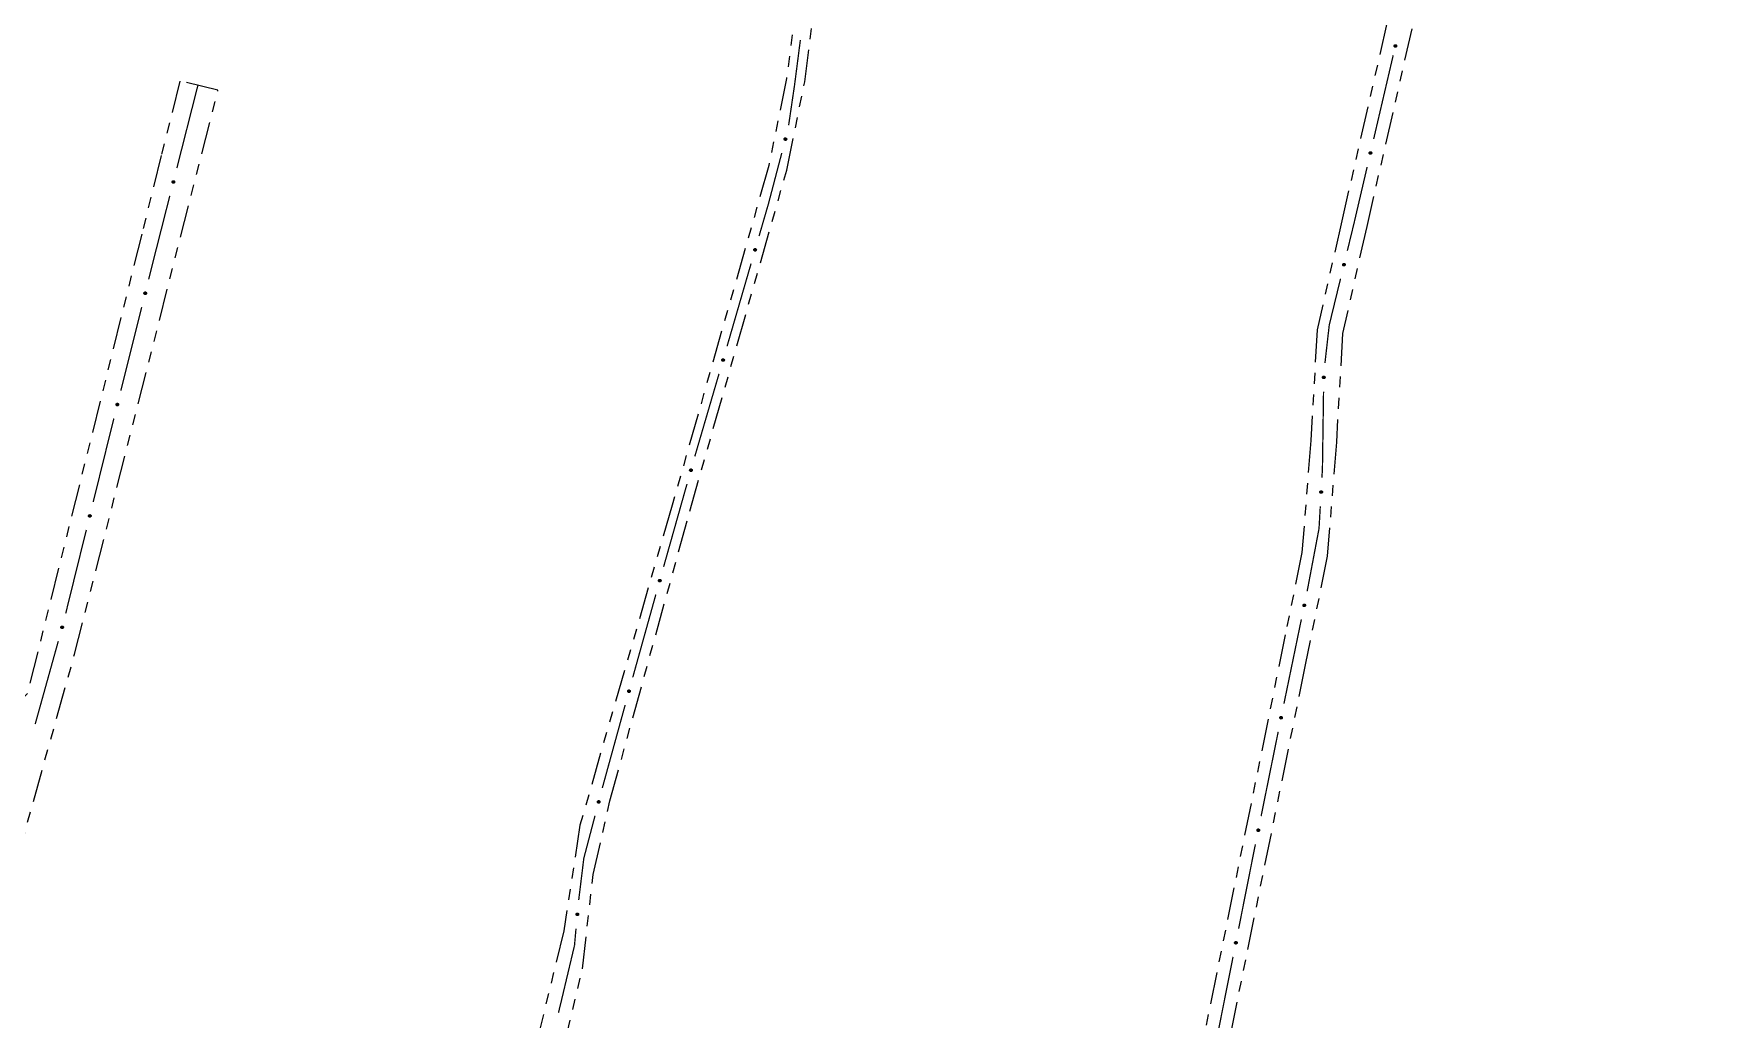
# Model space of a CAD drawing. Extents: x 209193 to 212081, y 4877574 to 4880493.
# Drawn here: x 211262 to 211496.2, y 4878637.2 to 4878774.7 of the extents above; entities that cross this region are included whole.
import ezdxf

# ---------------------------------------------------------------- set-up
doc = ezdxf.new("R2010")
doc.units = 0
doc.header["$LTSCALE"] = 1.5
doc.header["$MEASUREMENT"] = 0
doc.linetypes.add('TRACO_25', pattern=[8, 3, -1, 1, -1, 1, -1])
doc.layers.add('SV-EIXO-RUA-N-PAV', color=6, linetype='CONTINUOUS')
doc.layers.add('SV-RUA-NAO-PAV', color=7, linetype='CONTINUOUS')

msp = doc.modelspace()

# ---------------------------------------------------------------- linework, layer by layer
at = {"layer": 'SV-EIXO-RUA-N-PAV', "const_width": 0.18}
for points in [[(211368.892367, 4878773.807687), (211368.126408, 4878767.856779)], [(211451.540344, 4878771.679548), (211448.814295, 4878759.993288)], [(211284.925551, 4878767.57654), (211281.969789, 4878755.946257)], [(211368.090036, 4878767.574196), (211367.256812, 4878761.920176)], [(211368.126408, 4878767.856779), (211368.090036, 4878767.574196)], [(211366.298293, 4878758.039593), (211364.521006, 4878751.268976)], [(211447.905612, 4878756.097868), (211446.088246, 4878748.307029)], [(211280.984535, 4878752.069497), (211278.767713, 4878743.346785)], [(211364.449257, 4878750.995649), (211363.133994, 4878746.4653)], [(211364.521006, 4878751.268976), (211364.449257, 4878750.995649)], [(211446.044944, 4878748.1214), (211445.144589, 4878744.419942)], [(211446.088246, 4878748.307029), (211446.044944, 4878748.1214)], [(211278.709067, 4878743.116025), (211278.039207, 4878740.436584)], [(211278.767713, 4878743.346785), (211278.709067, 4878743.116025)], [(211362.018754, 4878742.623915), (211358.673031, 4878731.09976)], [(211444.199183, 4878740.533271), (211442.781073, 4878734.703266)], [(211277.069064, 4878736.556014), (211274.158637, 4878724.914304)], [(211442.624358, 4878734.058992), (211442.02261, 4878728.756084)], [(211442.781073, 4878734.703266), (211442.624358, 4878734.058992)], [(211357.549325, 4878727.260844), (211354.176375, 4878715.744629)], [(211441.827156, 4878724.765306), (211441.684314, 4878714.766327)], [(211272.703423, 4878719.093449), (211272.627724, 4878718.790652)], [(211273.188494, 4878721.033734), (211272.703423, 4878719.093449)], [(211272.627724, 4878718.790652), (211270.306524, 4878709.384956)], [(211441.684314, 4878714.766327), (211441.674196, 4878714.058068)], [(211441.674196, 4878714.058068), (211441.600924, 4878712.768479)], [(211353.085456, 4878711.896286), (211349.825722, 4878700.347514)], [(211441.374017, 4878708.77492), (211441.203837, 4878705.779751)], [(211269.348131, 4878705.501467), (211266.472951, 4878693.851002)], [(211441.199114, 4878705.696637), (211439.541564, 4878696.935301)], [(211441.203837, 4878705.779751), (211441.199114, 4878705.696637)], [(211348.747629, 4878696.495543), (211345.793039, 4878685.899771)], [(211438.733011, 4878693.017878), (211436.305968, 4878681.265879)], [(211265.439593, 4878689.987197), (211262.22032, 4878678.427081)], [(211345.725251, 4878685.65667), (211345.52681, 4878684.935862)], [(211345.793039, 4878685.899771), (211345.725251, 4878685.65667)], [(211344.465096, 4878681.07934), (211341.545381, 4878670.473904)], [(211435.504908, 4878677.34692), (211433.122891, 4878665.585713)], [(211341.545381, 4878670.473904), (211341.304305, 4878669.598234)], [(211341.304305, 4878669.598234), (211341.280955, 4878669.509504)], [(211340.262982, 4878665.641205), (211338.736022, 4878659.838758)], [(211432.125061, 4878660.658927), (211429.988845, 4878649.895686)], [(211432.130384, 4878660.685209), (211432.125061, 4878660.658927)], [(211432.328885, 4878661.66531), (211432.130384, 4878660.685209)], [(211338.703749, 4878659.71612), (211337.989915, 4878653.886475)], [(211338.736022, 4878659.838758), (211338.703749, 4878659.71612)], [(211337.614336, 4878649.904392), (211337.435282, 4878647.912423)], [(211337.403471, 4878647.558519), (211335.63849, 4878640.120387)], [(211337.435282, 4878647.912423), (211337.403471, 4878647.558519)], [(211429.210141, 4878645.972216), (211428.431437, 4878642.048746)], [(211428.419427, 4878641.988231), (211426.869866, 4878634.202632)], [(211428.431437, 4878642.048746), (211428.419427, 4878641.988231)], [(211335.583081, 4878639.886878), (211335.168424, 4878638.176415)], [(211335.63849, 4878640.120387), (211335.583081, 4878639.886878)]]:
    msp.add_lwpolyline(points, dxfattribs=at)
at = {"layer": 'SV-EIXO-RUA-N-PAV'}
for points in [[(211451.980779, 4878773.08307), (211452.007187, 4878773.041905), (211452.021467, 4878773.001125), (211452.023587, 4878772.963684), (211452.016833, 4878772.93011), (211452.006056, 4878772.896541), (211451.987722, 4878772.865094), (211451.959643, 4878772.834698), (211451.918534, 4878772.807916), (211451.875798, 4878772.796034), (211451.839203, 4878772.791992), (211451.803789, 4878772.797018), (211451.771353, 4878772.808035), (211451.739317, 4878772.828158), (211451.708792, 4878772.856915), (211451.682862, 4878772.898903), (211451.669137, 4878772.938979), (211451.668038, 4878772.975247), (211451.673316, 4878773.010818), (211451.68473, 4878773.044957), (211451.702904, 4878773.075723), (211451.731913, 4878773.106405), (211451.773694, 4878773.131448), (211451.813509, 4878773.145594), (211451.849752, 4878773.147202), (211451.884655, 4878773.141217), (211451.918456, 4878773.130816), (211451.950835, 4878773.113703), (211451.980779, 4878773.08307)], [(211366.949042, 4878760.085078), (211366.974308, 4878760.043201), (211366.987459, 4878760.002043), (211366.988547, 4878759.964559), (211366.980872, 4878759.931184), (211366.969174, 4878759.897924), (211366.949982, 4878759.866993), (211366.921076, 4878759.837382), (211366.879246, 4878759.811742), (211366.836198, 4878759.801041), (211366.799506, 4878759.798008), (211366.764243, 4878759.804008), (211366.732124, 4878759.815913), (211366.700654, 4878759.836911), (211366.670932, 4878759.866497), (211366.646168, 4878759.909183), (211366.633552, 4878759.949622), (211366.633451, 4878759.985906), (211366.639707, 4878760.021318), (211366.652057, 4878760.055131), (211366.671071, 4878760.085384), (211366.700914, 4878760.115256), (211366.743369, 4878760.13914), (211366.783557, 4878760.152183), (211366.819831, 4878760.152793), (211366.854556, 4878760.145849), (211366.888058, 4878760.134522), (211366.919953, 4878760.116524), (211366.949042, 4878760.085078)], [(211448.499796, 4878758.160495), (211448.526204, 4878758.11933), (211448.540484, 4878758.07855), (211448.542604, 4878758.041109), (211448.53585, 4878758.007536), (211448.525072, 4878757.973966), (211448.506739, 4878757.942519), (211448.47866, 4878757.912123), (211448.437551, 4878757.885341), (211448.394815, 4878757.873459), (211448.35822, 4878757.869417), (211448.322806, 4878757.874443), (211448.29037, 4878757.88546), (211448.258334, 4878757.905584), (211448.227809, 4878757.93434), (211448.201879, 4878757.976328), (211448.188154, 4878758.016404), (211448.187055, 4878758.052672), (211448.192333, 4878758.088243), (211448.203747, 4878758.122382), (211448.221921, 4878758.153148), (211448.25093, 4878758.18383), (211448.292711, 4878758.208874), (211448.332526, 4878758.223019), (211448.368769, 4878758.224627), (211448.403672, 4878758.218642), (211448.437473, 4878758.208242), (211448.469852, 4878758.191129), (211448.499796, 4878758.160495)], [(211281.619241, 4878754.120016), (211281.644834, 4878754.078339), (211281.658307, 4878754.037285), (211281.659689, 4878753.99981), (211281.652275, 4878753.966376), (211281.640838, 4878753.933026), (211281.621889, 4878753.901946), (211281.593217, 4878753.872109), (211281.551588, 4878753.846142), (211281.508626, 4878753.835104), (211281.471958, 4878753.831784), (211281.43665, 4878753.837507), (211281.404438, 4878753.84916), (211281.372805, 4878753.869911), (211281.342852, 4878753.899264), (211281.317754, 4878753.941755), (211281.304822, 4878753.982093), (211281.304437, 4878754.018376), (211281.310415, 4878754.053835), (211281.3225, 4878754.087744), (211281.341276, 4878754.118145), (211281.370884, 4878754.14825), (211281.413151, 4878754.172465), (211281.453236, 4878754.185823), (211281.489504, 4878754.186718), (211281.524282, 4878754.180046), (211281.557871, 4878754.168981), (211281.589907, 4878754.151234), (211281.619241, 4878754.120016)], [(211362.722149, 4878744.651899), (211362.746324, 4878744.609383), (211362.758407, 4878744.567899), (211362.758526, 4878744.530398), (211362.749991, 4878744.497233), (211362.737437, 4878744.464287), (211362.717452, 4878744.433862), (211362.687791, 4878744.405008), (211362.645312, 4878744.380458), (211362.602002, 4878744.370873), (211362.565243, 4878744.368789), (211362.530148, 4878744.375698), (211362.498347, 4878744.38843), (211362.46743, 4878744.410234), (211362.438482, 4878744.440578), (211362.41483, 4878744.48389), (211362.403263, 4878744.524641), (211362.4041, 4878744.560916), (211362.41127, 4878744.596155), (211362.424489, 4878744.629637), (211362.444279, 4878744.659389), (211362.474883, 4878744.688479), (211362.517941, 4878744.711258), (211362.558454, 4878744.723258), (211362.594731, 4878744.722931), (211362.629265, 4878744.715092), (211362.662463, 4878744.702902), (211362.693882, 4878744.684086), (211362.722149, 4878744.651899)], [(211444.812807, 4878742.590198), (211444.838826, 4878742.548785), (211444.85272, 4878742.507872), (211444.854486, 4878742.470414), (211444.847416, 4878742.436905), (211444.836322, 4878742.403439), (211444.817693, 4878742.372166), (211444.789328, 4878742.342037), (211444.747969, 4878742.315644), (211444.705122, 4878742.304166), (211444.66849, 4878742.300469), (211444.633125, 4878742.30583), (211444.600795, 4878742.317152), (211444.56895, 4878742.337577), (211444.538698, 4878742.36662), (211444.513166, 4878742.408851), (211444.49982, 4878742.449054), (211444.499062, 4878742.485331), (211444.504676, 4878742.520851), (211444.516412, 4878742.554881), (211444.534876, 4878742.585474), (211444.564173, 4878742.615881), (211444.606189, 4878742.640529), (211444.646135, 4878742.654298), (211444.682391, 4878742.655564), (211444.717236, 4878742.64925), (211444.750937, 4878742.638531), (211444.783153, 4878742.621113), (211444.812807, 4878742.590198)], [(211277.695777, 4878738.608991), (211277.721532, 4878738.567413), (211277.735165, 4878738.526413), (211277.736693, 4878738.488943), (211277.729409, 4878738.455481), (211277.718102, 4878738.422086), (211277.699274, 4878738.390932), (211277.670718, 4878738.360984), (211277.629191, 4878738.334856), (211277.586272, 4878738.32365), (211277.549618, 4878738.320187), (211277.514288, 4878738.325773), (211277.48203, 4878738.3373), (211277.450316, 4878738.357928), (211277.420249, 4878738.387163), (211277.394987, 4878738.429556), (211277.381897, 4878738.469844), (211277.381371, 4878738.506125), (211277.387211, 4878738.541607), (211277.399163, 4878738.575562), (211277.417821, 4878738.606037), (211277.447311, 4878738.636257), (211277.489483, 4878738.660637), (211277.529516, 4878738.674151), (211277.56578, 4878738.675186), (211277.600584, 4878738.66865), (211277.634217, 4878738.657717), (211277.666321, 4878738.640094), (211277.695777, 4878738.608991)], [(211358.257512, 4878729.287159), (211358.281586, 4878729.244586), (211358.293571, 4878729.203074), (211358.293602, 4878729.165574), (211358.284988, 4878729.132428), (211358.272356, 4878729.099512), (211358.252299, 4878729.069135), (211358.22257, 4878729.040351), (211358.180033, 4878729.015901), (211358.136701, 4878729.006419), (211358.099937, 4878729.004422), (211358.064858, 4878729.011413), (211358.033087, 4878729.02422), (211358.002222, 4878729.046098), (211357.973346, 4878729.07651), (211357.949797, 4878729.119878), (211357.938326, 4878729.160656), (211357.939249, 4878729.196929), (211357.946501, 4878729.23215), (211357.9598, 4878729.265601), (211357.97966, 4878729.295306), (211358.010333, 4878729.324325), (211358.053445, 4878729.347001), (211358.093986, 4878729.358906), (211358.130262, 4878729.358493), (211358.164777, 4878729.350572), (211358.197946, 4878729.338304), (211358.229321, 4878729.319414), (211358.257512, 4878729.287159)], [(211441.967846, 4878726.907196), (211442.002426, 4878726.872608), (211442.025073, 4878726.835811), (211442.035127, 4878726.799684), (211442.035688, 4878726.765442), (211442.032317, 4878726.730347), (211442.021111, 4878726.695713), (211442.000159, 4878726.660029), (211441.965707, 4878726.625098), (211441.926487, 4878726.604376), (211441.891595, 4878726.592623), (211441.855924, 4878726.589982), (211441.821885, 4878726.593829), (211441.786295, 4878726.606658), (211441.75034, 4878726.628244), (211441.716053, 4878726.663738), (211441.694098, 4878726.699965), (211441.68529, 4878726.735164), (211441.682862, 4878726.771043), (211441.686734, 4878726.806831), (211441.69793, 4878726.840765), (211441.719729, 4878726.876927), (211441.755209, 4878726.910303), (211441.791091, 4878726.932613), (211441.826158, 4878726.941913), (211441.861534, 4878726.943508), (211441.896776, 4878726.940554), (211441.932059, 4878726.930739), (211441.967846, 4878726.907196)], [(211273.815207, 4878723.086711), (211273.840962, 4878723.045133), (211273.854595, 4878723.004133), (211273.856123, 4878722.966663), (211273.848839, 4878722.933201), (211273.837532, 4878722.899806), (211273.818704, 4878722.868652), (211273.790148, 4878722.838704), (211273.748621, 4878722.812576), (211273.705702, 4878722.80137), (211273.669048, 4878722.797907), (211273.633718, 4878722.803493), (211273.60146, 4878722.81502), (211273.569746, 4878722.835648), (211273.539679, 4878722.864883), (211273.514417, 4878722.907276), (211273.501327, 4878722.947564), (211273.500801, 4878722.983845), (211273.506641, 4878723.019327), (211273.518593, 4878723.053282), (211273.537251, 4878723.083757), (211273.566741, 4878723.113977), (211273.608913, 4878723.138357), (211273.648946, 4878723.151871), (211273.68521, 4878723.152906), (211273.720014, 4878723.14637), (211273.753647, 4878723.135437), (211273.785751, 4878723.117814), (211273.815207, 4878723.086711)], [(211353.773716, 4878713.929457), (211353.798207, 4878713.887122), (211353.810599, 4878713.845729), (211353.810998, 4878713.808231), (211353.80271, 4878713.775003), (211353.790402, 4878713.741964), (211353.770644, 4878713.711391), (211353.741199, 4878713.682317), (211353.698904, 4878713.657451), (211353.655667, 4878713.647544), (211353.618925, 4878713.645186), (211353.583779, 4878713.651833), (211353.551883, 4878713.664327), (211353.520805, 4878713.6859), (211353.491632, 4878713.716028), (211353.467658, 4878713.759162), (211353.455788, 4878713.799826), (211353.456354, 4878713.836106), (211353.463261, 4878713.871397), (211353.47623, 4878713.904977), (211353.495798, 4878713.934876), (211353.526184, 4878713.964194), (211353.569072, 4878713.987292), (211353.609493, 4878713.999594), (211353.645772, 4878713.999537), (211353.680363, 4878713.991956), (211353.713651, 4878713.980014), (211353.74521, 4878713.961433), (211353.773716, 4878713.929457)], [(211441.605524, 4878710.908904), (211441.638604, 4878710.87288), (211441.659667, 4878710.835154), (211441.668179, 4878710.798632), (211441.667286, 4878710.764398), (211441.662427, 4878710.729477), (211441.649761, 4878710.695351), (211441.627313, 4878710.660588), (211441.591408, 4878710.627151), (211441.551344, 4878710.608113), (211441.515985, 4878710.597852), (211441.480233, 4878710.596729), (211441.446389, 4878710.602017), (211441.411375, 4878710.616346), (211441.376369, 4878710.639439), (211441.343621, 4878710.676356), (211441.323224, 4878710.713483), (211441.315918, 4878710.749025), (211441.315016, 4878710.784974), (211441.320404, 4878710.820566), (211441.33303, 4878710.853993), (211441.356345, 4878710.889197), (211441.39321, 4878710.921037), (211441.430008, 4878710.941803), (211441.465437, 4878710.949606), (211441.500849, 4878710.949698), (211441.535934, 4878710.94525), (211441.570768, 4878710.933946), (211441.605524, 4878710.908904)], [(211269.968627, 4878707.556332), (211269.994507, 4878707.514832), (211270.008264, 4878707.473873), (211270.009906, 4878707.436408), (211270.002724, 4878707.402924), (211269.991518, 4878707.369495), (211269.972784, 4878707.338284), (211269.944319, 4878707.30825), (211269.902871, 4878707.281996), (211269.859986, 4878707.270661), (211269.823342, 4878707.267086), (211269.787995, 4878707.272565), (211269.755703, 4878707.283995), (211269.723927, 4878707.304527), (211269.693772, 4878707.333671), (211269.668381, 4878707.375987), (211269.655169, 4878707.416235), (211269.654533, 4878707.452514), (211269.660266, 4878707.488014), (211269.672116, 4878707.522005), (211269.690681, 4878707.552536), (211269.72008, 4878707.582845), (211269.762178, 4878707.607353), (211269.80217, 4878707.620988), (211269.83843, 4878707.622133), (211269.873254, 4878707.615702), (211269.906919, 4878707.60487), (211269.939077, 4878707.587345), (211269.968627, 4878707.556332)], [(211349.429455, 4878698.53088), (211349.45408, 4878698.488623), (211349.466603, 4878698.44727), (211349.46712, 4878698.409773), (211349.458937, 4878698.376519), (211349.446734, 4878698.343441), (211349.427073, 4878698.312806), (211349.39772, 4878698.283639), (211349.355504, 4878698.258639), (211349.312299, 4878698.248595), (211349.275564, 4878698.246121), (211349.240397, 4878698.252657), (211349.208463, 4878698.26505), (211349.177316, 4878698.286525), (211349.148048, 4878698.31656), (211349.123937, 4878698.359619), (211349.111939, 4878698.400244), (211349.112391, 4878698.436526), (211349.119185, 4878698.471839), (211349.132048, 4878698.505459), (211349.151521, 4878698.53542), (211349.181815, 4878698.564834), (211349.224629, 4878698.588068), (211349.265012, 4878698.600498), (211349.30129, 4878698.600556), (211349.335905, 4878698.593084), (211349.369231, 4878698.581247), (211349.400849, 4878698.562766), (211349.429455, 4878698.53088)], [(211439.274383, 4878695.094991), (211439.301834, 4878695.054512), (211439.317149, 4878695.01411), (211439.320223, 4878694.976736), (211439.314328, 4878694.943001), (211439.30441, 4878694.909167), (211439.286885, 4878694.877263), (211439.259591, 4878694.84616), (211439.219179, 4878694.818339), (211439.176759, 4878694.80537), (211439.140279, 4878694.800396), (211439.104748, 4878694.804517), (211439.072042, 4878694.814702), (211439.039503, 4878694.834002), (211439.008254, 4878694.861971), (211438.981262, 4878694.903284), (211438.966519, 4878694.942996), (211438.964495, 4878694.979224), (211438.968864, 4878695.014918), (211438.979404, 4878695.049338), (211438.996787, 4878695.080557), (211439.025003, 4878695.11197), (211439.066133, 4878695.138071), (211439.105573, 4878695.153227), (211439.141763, 4878695.15576), (211439.176807, 4878695.150667), (211439.210863, 4878695.141132), (211439.243668, 4878695.12485), (211439.274383, 4878695.094991)], [(211266.120729, 4878692.022765), (211266.145368, 4878691.980516), (211266.157905, 4878691.939167), (211266.158435, 4878691.901671), (211266.150263, 4878691.868414), (211266.138071, 4878691.835332), (211266.118421, 4878691.80469), (211266.089078, 4878691.775513), (211266.04687, 4878691.750499), (211266.003668, 4878691.74044), (211265.966934, 4878691.737954), (211265.931765, 4878691.744478), (211265.899826, 4878691.75686), (211265.868673, 4878691.778324), (211265.839394, 4878691.80835), (211265.815269, 4878691.8514), (211265.803256, 4878691.892022), (211265.803696, 4878691.928304), (211265.810479, 4878691.963619), (211265.82333, 4878691.997243), (211265.842793, 4878692.027211), (211265.873077, 4878692.056635), (211265.915883, 4878692.079883), (211265.956262, 4878692.092327), (211265.99254, 4878692.092397), (211266.027158, 4878692.084937), (211266.060487, 4878692.073112), (211266.092111, 4878692.054641), (211266.120729, 4878692.022765)], [(211345.140222, 4878683.116909), (211345.164985, 4878683.074733), (211345.177644, 4878683.033421), (211345.178285, 4878682.995926), (211345.170212, 4878682.962646), (211345.158117, 4878682.929528), (211345.138557, 4878682.898828), (211345.1093, 4878682.869564), (211345.067167, 4878682.844426), (211345.023994, 4878682.83424), (211344.987268, 4878682.831645), (211344.95208, 4878682.838065), (211344.920105, 4878682.850353), (211344.888888, 4878682.871726), (211344.859521, 4878682.901664), (211344.835269, 4878682.944643), (211344.823137, 4878682.985229), (211344.823469, 4878683.021512), (211344.830147, 4878683.056847), (211344.8429, 4878683.09051), (211344.862274, 4878683.120534), (211344.892471, 4878683.150048), (211344.935208, 4878683.173423), (211344.97555, 4878683.185985), (211345.011828, 4878683.186162), (211345.046468, 4878683.178804), (211345.079832, 4878683.167078), (211345.11151, 4878683.1487), (211345.140222, 4878683.116909)], [(211436.038321, 4878679.426091), (211436.065926, 4878679.385718), (211436.081396, 4878679.345375), (211436.084614, 4878679.308012), (211436.078848, 4878679.274255), (211436.06906, 4878679.240384), (211436.051657, 4878679.208412), (211436.024482, 4878679.177206), (211435.984176, 4878679.14923), (211435.941807, 4878679.136099), (211435.905346, 4878679.130985), (211435.8698, 4878679.13497), (211435.837055, 4878679.14503), (211435.804442, 4878679.164205), (211435.773086, 4878679.192054), (211435.745936, 4878679.233263), (211435.731041, 4878679.272919), (211435.728878, 4878679.309139), (211435.733111, 4878679.344849), (211435.743518, 4878679.379309), (211435.760782, 4878679.410595), (211435.788878, 4878679.442115), (211435.829907, 4878679.468373), (211435.869289, 4878679.48368), (211435.905469, 4878679.486352), (211435.940533, 4878679.481393), (211435.974624, 4878679.471988), (211436.007491, 4878679.455833), (211436.038321, 4878679.426091)], [(211340.91499, 4878667.686289), (211340.94023, 4878667.644397), (211340.953356, 4878667.603231), (211340.954421, 4878667.565746), (211340.946725, 4878667.532375), (211340.935007, 4878667.499123), (211340.915796, 4878667.468204), (211340.886872, 4878667.43861), (211340.845026, 4878667.412997), (211340.801971, 4878667.402322), (211340.765277, 4878667.399312), (211340.730019, 4878667.405333), (211340.697906, 4878667.417258), (211340.666449, 4878667.438276), (211340.636745, 4878667.46788), (211340.612008, 4878667.510581), (211340.599417, 4878667.551027), (211340.599338, 4878667.587312), (211340.605616, 4878667.62272), (211340.617987, 4878667.656525), (211340.63702, 4878667.686767), (211340.66688, 4878667.71662), (211340.70935, 4878667.740478), (211340.749547, 4878667.753497), (211340.785821, 4878667.754084), (211340.820541, 4878667.747119), (211340.854036, 4878667.735771), (211340.885921, 4878667.717754), (211340.91499, 4878667.686289)], [(211432.862299, 4878663.744482), (211432.889904, 4878663.704108), (211432.905374, 4878663.663765), (211432.908591, 4878663.626403), (211432.902826, 4878663.592645), (211432.893037, 4878663.558774), (211432.875635, 4878663.526803), (211432.848459, 4878663.495596), (211432.808154, 4878663.46762), (211432.765784, 4878663.454489), (211432.729324, 4878663.449375), (211432.693777, 4878663.45336), (211432.661033, 4878663.46342), (211432.62842, 4878663.482595), (211432.597064, 4878663.510444), (211432.569914, 4878663.551653), (211432.555019, 4878663.591309), (211432.552856, 4878663.627529), (211432.557089, 4878663.66324), (211432.567496, 4878663.697699), (211432.58476, 4878663.728985), (211432.612856, 4878663.760505), (211432.653885, 4878663.786763), (211432.693267, 4878663.802071), (211432.729447, 4878663.804742), (211432.76451, 4878663.799783), (211432.798602, 4878663.790379), (211432.831469, 4878663.774223), (211432.862299, 4878663.744482)], [(211337.915891, 4878652.029609), (211337.947768, 4878651.992516), (211337.96758, 4878651.954118), (211337.974886, 4878651.917337), (211337.972868, 4878651.88315), (211337.966863, 4878651.848408), (211337.953082, 4878651.814717), (211337.929503, 4878651.780711), (211337.892518, 4878651.748473), (211337.851849, 4878651.730763), (211337.816172, 4878651.72167), (211337.780403, 4878651.721723), (211337.746751, 4878651.728121), (211337.712227, 4878651.743594), (211337.677999, 4878651.767826), (211337.646482, 4878651.8058), (211337.627317, 4878651.843577), (211337.621184, 4878651.87934), (211337.621465, 4878651.915299), (211337.62802, 4878651.950694), (211337.641739, 4878651.983689), (211337.666199, 4878652.018107), (211337.704091, 4878652.048718), (211337.741551, 4878652.068262), (211337.777218, 4878652.074896), (211337.812615, 4878652.073823), (211337.847534, 4878652.068224), (211337.881978, 4878652.05578), (211337.915891, 4878652.029609)], [(211429.735439, 4878648.053453), (211429.763201, 4878648.013188), (211429.778828, 4878647.972905), (211429.782192, 4878647.935555), (211429.776558, 4878647.901776), (211429.766902, 4878647.867867), (211429.749624, 4878647.835828), (211429.72257, 4878647.804515), (211429.682375, 4878647.776382), (211429.640056, 4878647.763086), (211429.603616, 4878647.75783), (211429.568054, 4878647.761676), (211429.535271, 4878647.771608), (211429.502584, 4878647.790656), (211429.471119, 4878647.818382), (211429.443808, 4878647.859485), (211429.428759, 4878647.899082), (211429.426455, 4878647.935294), (211429.430548, 4878647.971021), (211429.440821, 4878648.005521), (211429.457962, 4878648.036874), (211429.485935, 4878648.068503), (211429.526861, 4878648.094921), (211429.566183, 4878648.110382), (211429.602353, 4878648.113194), (211429.637435, 4878648.108372), (211429.671563, 4878648.099101), (211429.704493, 4878648.083074), (211429.735439, 4878648.053453)]]:
    msp.add_lwpolyline(points, close=True, dxfattribs=at)
for points in [[(211451.68473, 4878773.044957), (211451.669137, 4878772.938979)], [(211451.69345, 4878773.055969), (211451.676981, 4878772.9253)], [(211451.702904, 4878773.075723), (211451.682862, 4878772.898903)], [(211451.718475, 4878773.085161), (211451.697137, 4878772.885569)], [(211451.731913, 4878773.106405), (211451.708792, 4878772.856915)], [(211451.753421, 4878773.11484), (211451.724248, 4878772.845618)], [(211451.773694, 4878773.131448), (211451.739317, 4878772.828158)], [(211451.792133, 4878773.136635), (211451.755388, 4878772.822941)], [(211451.813509, 4878773.145594), (211451.771353, 4878772.808035)], [(211451.830093, 4878773.143193), (211451.787768, 4878772.805579)], [(211451.849752, 4878773.147202), (211451.803789, 4878772.797018)], [(211451.866193, 4878773.141778), (211451.81935, 4878772.796811)], [(211451.884655, 4878773.141217), (211451.839203, 4878772.791992)], [(211451.901762, 4878773.132079), (211451.860367, 4878772.798452)], [(211451.918456, 4878773.130816), (211451.875798, 4878772.796034)], [(211451.933433, 4878773.117686), (211451.898637, 4878772.806339)], [(211451.950835, 4878773.113703), (211451.918534, 4878772.807916)], [(211451.963864, 4878773.097977), (211451.938057, 4878772.825167)], [(211451.980779, 4878773.08307), (211451.959643, 4878772.834698)], [(211451.994253, 4878773.060063), (211451.974952, 4878772.857194)], [(211452.007187, 4878773.041905), (211451.987722, 4878772.865094)], [(211452.015428, 4878773.018693), (211451.997939, 4878772.889663)], [(211452.021467, 4878773.001125), (211452.006056, 4878772.896541)], [(211366.652057, 4878760.055131), (211366.633552, 4878759.949622)], [(211366.661077, 4878760.065898), (211366.641016, 4878759.935732)], [(211366.671071, 4878760.085384), (211366.646168, 4878759.909183)], [(211366.686896, 4878760.09439), (211366.66007, 4878759.895462)], [(211366.700914, 4878760.115256), (211366.670932, 4878759.866497)], [(211366.722646, 4878760.123096), (211366.686071, 4878759.854779)], [(211366.743369, 4878760.13914), (211366.700654, 4878759.836911)], [(211366.761943, 4878760.143817), (211366.716575, 4878759.831253)], [(211366.783557, 4878760.152183), (211366.732124, 4878759.815913)], [(211366.800069, 4878760.149327), (211366.748465, 4878759.813007)], [(211366.819831, 4878760.152793), (211366.764243, 4878759.804008)], [(211366.836116, 4878760.146918), (211366.779794, 4878759.803372)], [(211366.854556, 4878760.145849), (211366.799506, 4878759.798008)], [(211366.871405, 4878760.136244), (211366.82084, 4878759.803884)], [(211366.888058, 4878760.134522), (211366.836198, 4878759.801041)], [(211366.902668, 4878760.120984), (211366.859312, 4878759.810714)], [(211366.919953, 4878760.116524), (211366.879246, 4878759.811742)], [(211366.932545, 4878760.100444), (211366.899236, 4878759.828448)], [(211366.949042, 4878760.085078), (211366.921076, 4878759.837382)], [(211366.961878, 4878760.061708), (211366.936999, 4878759.859447)], [(211366.974308, 4878760.043201), (211366.949982, 4878759.866993)], [(211366.981906, 4878760.019771), (211366.960871, 4878759.891271)], [(211366.987459, 4878760.002043), (211366.969174, 4878759.897924)], [(211448.203747, 4878758.122382), (211448.188154, 4878758.016404)], [(211448.212467, 4878758.133394), (211448.195998, 4878758.002725)], [(211448.221921, 4878758.153148), (211448.201879, 4878757.976328)], [(211448.237492, 4878758.162586), (211448.216154, 4878757.962995)], [(211448.25093, 4878758.18383), (211448.227809, 4878757.93434)], [(211448.272438, 4878758.192265), (211448.243265, 4878757.923043)], [(211448.292711, 4878758.208874), (211448.258334, 4878757.905584)], [(211448.31115, 4878758.21406), (211448.274405, 4878757.900366)], [(211448.332526, 4878758.223019), (211448.29037, 4878757.88546)], [(211448.34911, 4878758.220618), (211448.306785, 4878757.883005)], [(211448.368769, 4878758.224627), (211448.322806, 4878757.874443)], [(211448.38521, 4878758.219203), (211448.338367, 4878757.874236)], [(211448.403672, 4878758.218642), (211448.35822, 4878757.869417)], [(211448.420779, 4878758.209505), (211448.379384, 4878757.875878)], [(211448.437473, 4878758.208242), (211448.394815, 4878757.873459)], [(211448.45245, 4878758.195111), (211448.417653, 4878757.883764)], [(211448.469852, 4878758.191129), (211448.437551, 4878757.885341)], [(211448.482881, 4878758.175402), (211448.457074, 4878757.902592)], [(211448.499796, 4878758.160495), (211448.47866, 4878757.912123)], [(211448.513269, 4878758.137488), (211448.493969, 4878757.934619)], [(211448.526204, 4878758.11933), (211448.506739, 4878757.942519)], [(211448.534445, 4878758.096118), (211448.516956, 4878757.967088)], [(211448.540484, 4878758.07855), (211448.525072, 4878757.973966)], [(211281.3225, 4878754.087744), (211281.304822, 4878753.982093)], [(211281.331435, 4878754.098582), (211281.312394, 4878753.968262)], [(211281.341276, 4878754.118145), (211281.317754, 4878753.941755)], [(211281.35703, 4878754.127274), (211281.331764, 4878753.928142)], [(211281.370884, 4878754.14825), (211281.342852, 4878753.899264)], [(211281.392554, 4878754.156259), (211281.358082, 4878753.887664)], [(211281.413151, 4878754.172465), (211281.372805, 4878753.869911)], [(211281.431688, 4878754.177288), (211281.388769, 4878753.864378)], [(211281.453236, 4878754.185823), (211281.404438, 4878753.84916)], [(211281.46977, 4878754.183096), (211281.420801, 4878753.846382)], [(211281.489504, 4878754.186718), (211281.43665, 4878753.837507)], [(211281.505835, 4878754.18097), (211281.452205, 4878753.836993)], [(211281.524282, 4878754.180046), (211281.471958, 4878753.831784)], [(211281.541205, 4878754.170573), (211281.493245, 4878753.837826)], [(211281.557871, 4878754.168981), (211281.508626, 4878753.835104)], [(211281.572587, 4878754.155558), (211281.531663, 4878753.844957)], [(211281.589907, 4878754.151234), (211281.551588, 4878753.846142)], [(211281.602624, 4878754.135253), (211281.571447, 4878753.863005)], [(211281.619241, 4878754.120016), (211281.593217, 4878753.872109)], [(211281.632259, 4878754.096748), (211281.608966, 4878753.894298)], [(211281.644834, 4878754.078339), (211281.621889, 4878753.901946)], [(211281.652615, 4878754.054969), (211281.632588, 4878753.926308)], [(211281.658307, 4878754.037285), (211281.640838, 4878753.933026)], [(211362.424489, 4878744.629637), (211362.403263, 4878744.524641)], [(211362.433784, 4878744.640168), (211362.410366, 4878744.510563)], [(211362.444279, 4878744.659389), (211362.41483, 4878744.48389)], [(211362.460331, 4878744.667982), (211362.428373, 4878744.469814)], [(211362.474883, 4878744.688479), (211362.438482, 4878744.440578)], [(211362.496811, 4878744.695755), (211362.453314, 4878744.428472)], [(211362.517941, 4878744.711258), (211362.46743, 4878744.410234)], [(211362.536631, 4878744.715453), (211362.483199, 4878744.404166)], [(211362.558454, 4878744.723258), (211362.498347, 4878744.38843)], [(211362.574886, 4878744.719976), (211362.514607, 4878744.385102)], [(211362.594731, 4878744.722931), (211362.530148, 4878744.375698)], [(211362.610859, 4878744.716637), (211362.545677, 4878744.374661)], [(211362.629265, 4878744.715092), (211362.565243, 4878744.368789)], [(211362.64586, 4878744.705054), (211362.586722, 4878744.374111)], [(211362.662463, 4878744.702902), (211362.602002, 4878744.370873)], [(211362.676718, 4878744.688991), (211362.625358, 4878744.379945)], [(211362.693882, 4878744.684086), (211362.645312, 4878744.380458)], [(211362.706054, 4878744.667686), (211362.665727, 4878744.396642)], [(211362.722149, 4878744.651899), (211362.687791, 4878744.405008)], [(211362.734376, 4878744.628205), (211362.704279, 4878744.426655)], [(211362.746324, 4878744.609383), (211362.717452, 4878744.433862)], [(211362.753314, 4878744.585764), (211362.728965, 4878744.457851)], [(211362.758407, 4878744.567899), (211362.737437, 4878744.464287)], [(211444.550535, 4878742.594764), (211444.527314, 4878742.395383)], [(211444.564173, 4878742.615881), (211444.538698, 4878742.36662)], [(211444.585759, 4878742.624113), (211444.554046, 4878742.355177)], [(211444.606189, 4878742.640529), (211444.56895, 4878742.337577)], [(211444.624675, 4878742.645541), (211444.584971, 4878742.332208)], [(211444.646135, 4878742.654298), (211444.600795, 4878742.317152)], [(211444.662695, 4878742.651741), (211444.617186, 4878742.314542)], [(211444.682391, 4878742.655564), (211444.633125, 4878742.30583)], [(211444.69878, 4878742.649985), (211444.648684, 4878742.305476)], [(211444.717236, 4878742.64925), (211444.66849, 4878742.300469)], [(211444.734256, 4878742.639951), (211444.689714, 4878742.30673)], [(211444.750937, 4878742.638531), (211444.705122, 4878742.304166)], [(211444.76579, 4878742.625259), (211444.728057, 4878742.314255)], [(211444.783153, 4878742.621113), (211444.747969, 4878742.315644)], [(211444.796034, 4878742.605264), (211444.767653, 4878742.332709)], [(211444.812807, 4878742.590198), (211444.789328, 4878742.342037)], [(211444.516412, 4878742.554881), (211444.49982, 4878742.449054)], [(211444.525236, 4878742.56581), (211444.507534, 4878742.435303)], [(211444.534876, 4878742.585474), (211444.513166, 4878742.408851)], [(211444.826063, 4878742.567065), (211444.804849, 4878742.364387)], [(211444.838826, 4878742.548785), (211444.817693, 4878742.372166)], [(211444.846847, 4878742.525497), (211444.828141, 4878742.396638)], [(211444.85272, 4878742.507872), (211444.836322, 4878742.403439)], [(211277.399163, 4878738.575562), (211277.381897, 4878738.469844)], [(211277.408056, 4878738.586435), (211277.389523, 4878738.456043)], [(211277.417821, 4878738.606037), (211277.394987, 4878738.429556)], [(211277.433539, 4878738.615228), (211277.409049, 4878738.415998)], [(211277.447311, 4878738.636257), (211277.420249, 4878738.387163)], [(211277.46895, 4878738.644351), (211277.435525, 4878738.375623)], [(211277.489483, 4878738.660637), (211277.450316, 4878738.357928)], [(211277.508002, 4878738.665531), (211277.466303, 4878738.352457)], [(211277.529516, 4878738.674151), (211277.48203, 4878738.3373)], [(211277.54606, 4878738.671488), (211277.498404, 4878738.334586)], [(211277.56578, 4878738.675186), (211277.514288, 4878738.325773)], [(211277.582133, 4878738.669503), (211277.529844, 4878738.325319)], [(211277.600584, 4878738.66865), (211277.549618, 4878738.320187)], [(211277.617545, 4878738.659243), (211277.570881, 4878738.326312)], [(211277.634217, 4878738.657717), (211277.586272, 4878738.32365)], [(211277.648984, 4878738.644351), (211277.609271, 4878738.333593)], [(211277.666321, 4878738.640094), (211277.629191, 4878738.334856)], [(211277.6791, 4878738.624163), (211277.648984, 4878738.351795)], [(211277.695777, 4878738.608991), (211277.670718, 4878738.360984)], [(211277.708886, 4878738.585773), (211277.686381, 4878738.383235)], [(211277.721532, 4878738.567413), (211277.699274, 4878738.390932)], [(211277.729404, 4878738.544074), (211277.709878, 4878738.415337)], [(211277.735165, 4878738.526413), (211277.718102, 4878738.422086)], [(211357.9598, 4878729.265601), (211357.938326, 4878729.160656)], [(211357.96912, 4878729.27611), (211357.945395, 4878729.146562)], [(211357.97966, 4878729.295306), (211357.949797, 4878729.119878)], [(211357.995732, 4878729.303862), (211357.963307, 4878729.105769)], [(211358.010333, 4878729.324325), (211357.973346, 4878729.07651)], [(211358.032278, 4878729.331548), (211357.988149, 4878729.064369)], [(211358.053445, 4878729.347001), (211358.002222, 4878729.046098)], [(211358.072144, 4878729.351152), (211358.017977, 4878729.039993)], [(211358.093986, 4878729.358906), (211358.033087, 4878729.02422)], [(211358.11041, 4878729.355585), (211358.04934, 4878729.020854)], [(211358.130262, 4878729.358493), (211358.064858, 4878729.011413)], [(211358.146375, 4878729.35216), (211358.080385, 4878729.01034)], [(211358.164777, 4878729.350572), (211358.099937, 4878729.004422)], [(211358.181348, 4878729.340495), (211358.121429, 4878729.009693)], [(211358.197946, 4878729.338304), (211358.136701, 4878729.006419)], [(211358.212168, 4878729.324359), (211358.160078, 4878729.015435)], [(211358.229321, 4878729.319414), (211358.180033, 4878729.015901)], [(211358.241454, 4878729.302985), (211358.200487, 4878729.032037)], [(211358.257512, 4878729.287159), (211358.22257, 4878729.040351)], [(211358.269683, 4878729.263437), (211358.239109, 4878729.061958)], [(211358.281586, 4878729.244586), (211358.252299, 4878729.069135)], [(211358.28852, 4878729.220952), (211358.263869, 4878729.093096)], [(211358.293571, 4878729.203074), (211358.272356, 4878729.099512)], [(211441.686734, 4878726.806831), (211441.694098, 4878726.699965)], [(211441.692905, 4878726.819449), (211441.704678, 4878726.688274)], [(211441.69793, 4878726.840765), (211441.716053, 4878726.663738)], [(211441.71113, 4878726.853305), (211441.732843, 4878726.653755)], [(211441.719729, 4878726.876927), (211441.75034, 4878726.628244)], [(211441.738944, 4878726.889754), (211441.767849, 4878726.620503)], [(211441.755209, 4878726.910303), (211441.786295, 4878726.606658)], [(211441.772118, 4878726.919303), (211441.803109, 4878726.604988)], [(211441.791091, 4878726.932613), (211441.821885, 4878726.593829)], [(211441.807806, 4878726.933804), (211441.838446, 4878726.59493)], [(211441.826158, 4878726.941913), (211441.855924, 4878726.589982)], [(211441.843377, 4878726.940119), (211441.871172, 4878726.593098)], [(211441.861534, 4878726.943508), (211441.891595, 4878726.592623)], [(211441.880196, 4878726.938229), (211441.910895, 4878726.603448)], [(211441.896776, 4878726.940554), (211441.926487, 4878726.604376)], [(211441.914208, 4878726.930919), (211441.946603, 4878726.619314)], [(211441.932059, 4878726.930739), (211441.965707, 4878726.625098)], [(211441.948143, 4878726.918153), (211441.981102, 4878726.646114)], [(211441.967846, 4878726.907196), (211442.000159, 4878726.660029)], [(211441.985916, 4878726.88759), (211442.010319, 4878726.685272)], [(211442.002426, 4878726.872608), (211442.021111, 4878726.695713)], [(211442.015426, 4878726.851688), (211442.025854, 4878726.721896)], [(211442.025073, 4878726.835811), (211442.032317, 4878726.730347)], [(211273.518593, 4878723.053282), (211273.501327, 4878722.947564)], [(211273.527486, 4878723.064155), (211273.508953, 4878722.933763)], [(211273.537251, 4878723.083757), (211273.514417, 4878722.907276)], [(211273.552969, 4878723.092948), (211273.528479, 4878722.893718)], [(211273.566741, 4878723.113977), (211273.539679, 4878722.864883)], [(211273.58838, 4878723.122071), (211273.554955, 4878722.853343)], [(211273.608913, 4878723.138357), (211273.569746, 4878722.835648)], [(211273.627432, 4878723.143251), (211273.585733, 4878722.830177)], [(211273.648946, 4878723.151871), (211273.60146, 4878722.81502)], [(211273.66549, 4878723.149208), (211273.617834, 4878722.812306)], [(211273.68521, 4878723.152906), (211273.633718, 4878722.803493)], [(211273.701563, 4878723.147223), (211273.649274, 4878722.803039)], [(211273.720014, 4878723.14637), (211273.669048, 4878722.797907)], [(211273.736975, 4878723.136963), (211273.690311, 4878722.804032)], [(211273.753647, 4878723.135437), (211273.705702, 4878722.80137)], [(211273.768414, 4878723.122071), (211273.728701, 4878722.811313)], [(211273.785751, 4878723.117814), (211273.748621, 4878722.812576)], [(211273.79853, 4878723.101883), (211273.768414, 4878722.829515)], [(211273.815207, 4878723.086711), (211273.790148, 4878722.838704)], [(211273.828316, 4878723.063493), (211273.805811, 4878722.860955)], [(211273.840962, 4878723.045133), (211273.818704, 4878722.868652)], [(211273.848834, 4878723.021794), (211273.829308, 4878722.893057)], [(211273.854595, 4878723.004133), (211273.837532, 4878722.899806)], [(211353.47623, 4878713.904977), (211353.455788, 4878713.799826)], [(211353.485446, 4878713.915577), (211353.462995, 4878713.785802)], [(211353.495798, 4878713.934876), (211353.467658, 4878713.759162)], [(211353.511785, 4878713.943588), (211353.481306, 4878713.745187)], [(211353.526184, 4878713.964194), (211353.491632, 4878713.716028)], [(211353.548057, 4878713.971632), (211353.506553, 4878713.704033)], [(211353.569072, 4878713.987292), (211353.520805, 4878713.6859)], [(211353.587729, 4878713.991627), (211353.536619, 4878713.67995)], [(211353.609493, 4878713.999594), (211353.551883, 4878713.664327)], [(211353.62595, 4878713.996435), (211353.568168, 4878713.661121)], [(211353.645772, 4878713.999537), (211353.583779, 4878713.651833)], [(211353.661947, 4878713.993363), (211353.599315, 4878713.650911)], [(211353.680363, 4878713.991956), (211353.618925, 4878713.645186)], [(211353.697033, 4878713.982042), (211353.640363, 4878713.650668)], [(211353.713651, 4878713.980014), (211353.655667, 4878713.647544)], [(211353.72801, 4878713.96621), (211353.678955, 4878713.656789)], [(211353.74521, 4878713.961433), (211353.698904, 4878713.657451)], [(211353.757504, 4878713.945124), (211353.719198, 4878713.673787)], [(211353.773716, 4878713.929457), (211353.741199, 4878713.682317)], [(211353.786119, 4878713.905855), (211353.757525, 4878713.704086)], [(211353.798207, 4878713.887122), (211353.770644, 4878713.711391)], [(211353.805373, 4878713.863557), (211353.781978, 4878713.735465)], [(211353.810599, 4878713.845729), (211353.790402, 4878713.741964)], [(211441.320404, 4878710.820566), (211441.323224, 4878710.713483)], [(211441.327105, 4878710.83291), (211441.333298, 4878710.701353)], [(211441.33303, 4878710.853993), (211441.343621, 4878710.676356)], [(211441.346751, 4878710.865962), (211441.359971, 4878710.66567)], [(211441.356345, 4878710.889197), (211441.376369, 4878710.639439)], [(211441.376087, 4878710.901197), (211441.393534, 4878710.630961)], [(211441.39321, 4878710.921037), (211441.411375, 4878710.616346)], [(211441.410486, 4878710.92931), (211441.428103, 4878710.613963)], [(211441.430008, 4878710.941803), (211441.446389, 4878710.602017)], [(211441.446758, 4878710.942284), (211441.462982, 4878710.602414)], [(211441.465437, 4878710.949606), (211441.480233, 4878710.596729)], [(211441.482565, 4878710.947083), (211441.4956, 4878710.599194)], [(211441.500849, 4878710.949698), (211441.515985, 4878710.597852)], [(211441.519271, 4878710.94363), (211441.535727, 4878710.607848)], [(211441.535934, 4878710.94525), (211441.551344, 4878710.608113)], [(211441.552942, 4878710.934884), (211441.572076, 4878710.622184)], [(211441.570768, 4878710.933946), (211441.591408, 4878710.627151)], [(211441.586303, 4878710.920688), (211441.607682, 4878710.647495)], [(211441.605524, 4878710.908904), (211441.627313, 4878710.660588)], [(211441.622745, 4878710.888549), (211441.638536, 4878710.685377)], [(211441.638604, 4878710.87288), (211441.649761, 4878710.695351)], [(211441.650704, 4878710.851426), (211441.655611, 4878710.721308)], [(211441.659667, 4878710.835154), (211441.662427, 4878710.729477)], [(211269.672116, 4878707.522005), (211269.655169, 4878707.416235)], [(211269.680976, 4878707.532905), (211269.662837, 4878707.402457)], [(211269.690681, 4878707.552536), (211269.668381, 4878707.375987)], [(211269.706371, 4878707.561774), (211269.682484, 4878707.362472)], [(211269.72008, 4878707.582845), (211269.693772, 4878707.333671)], [(211269.741694, 4878707.591004), (211269.709082, 4878707.322177)], [(211269.762178, 4878707.607353), (211269.723927, 4878707.304527)], [(211269.780681, 4878707.612303), (211269.73993, 4878707.299104)], [(211269.80217, 4878707.620988), (211269.755703, 4878707.283995)], [(211269.818722, 4878707.618375), (211269.772086, 4878707.28133)], [(211269.83843, 4878707.622133), (211269.787995, 4878707.272565)], [(211269.854801, 4878707.616499), (211269.803553, 4878707.272159)], [(211269.873254, 4878707.615702), (211269.823342, 4878707.267086)], [(211269.890243, 4878707.606347), (211269.844587, 4878707.273276)], [(211269.906919, 4878707.60487), (211269.859986, 4878707.270661)], [(211269.921727, 4878707.591549), (211269.882955, 4878707.280673)], [(211269.939077, 4878707.587345), (211269.902871, 4878707.281996)], [(211269.951904, 4878707.571453), (211269.922613, 4878707.298995)], [(211269.968627, 4878707.556332), (211269.944319, 4878707.30825)], [(211269.981806, 4878707.533154), (211269.959914, 4878707.330548)], [(211269.994507, 4878707.514832), (211269.972784, 4878707.338284)], [(211270.00245, 4878707.491517), (211269.983314, 4878707.362721)], [(211270.008264, 4878707.473873), (211269.991518, 4878707.369495)], [(211349.132048, 4878698.505459), (211349.111939, 4878698.400244)], [(211349.141231, 4878698.516089), (211349.11919, 4878698.386243)], [(211349.151521, 4878698.53542), (211349.123937, 4878698.359619)], [(211349.167481, 4878698.544183), (211349.137629, 4878698.345687)], [(211349.181815, 4878698.564834), (211349.148048, 4878698.31656)], [(211349.203664, 4878698.572341), (211349.163007, 4878698.304613)], [(211349.224629, 4878698.588068), (211349.177316, 4878698.286525)], [(211349.243273, 4878698.592462), (211349.193149, 4878698.280625)], [(211349.265012, 4878698.600498), (211349.208463, 4878698.26505)], [(211349.281478, 4878698.59739), (211349.224757, 4878698.261895)], [(211349.30129, 4878698.600556), (211349.240397, 4878698.252657)], [(211349.317484, 4878698.594433), (211349.255936, 4878698.251785)], [(211349.335905, 4878698.593084), (211349.275564, 4878698.246121)], [(211349.352606, 4878698.583223), (211349.296985, 4878698.251671)], [(211349.369231, 4878698.581247), (211349.312299, 4878698.248595)], [(211349.383633, 4878698.567488), (211349.335557, 4878698.257914)], [(211349.400849, 4878698.562766), (211349.355504, 4878698.258639)], [(211349.413194, 4878698.546496), (211349.375747, 4878698.275039)], [(211349.429455, 4878698.53088), (211349.39772, 4878698.283639)], [(211349.441933, 4878698.507318), (211349.413977, 4878698.305459)], [(211349.45408, 4878698.488623), (211349.427073, 4878698.312806)], [(211349.46132, 4878698.46508), (211349.438331, 4878698.336916)], [(211349.466603, 4878698.44727), (211349.446734, 4878698.343441)], [(211438.979404, 4878695.049338), (211438.966519, 4878694.942996)], [(211438.98784, 4878695.060569), (211438.974709, 4878694.929522)], [(211438.996787, 4878695.080557), (211438.981262, 4878694.903284)], [(211439.012112, 4878695.090389), (211438.995872, 4878694.890319)], [(211439.025003, 4878695.11197), (211439.008254, 4878694.861971)], [(211439.04629, 4878695.12095), (211439.023993, 4878694.851071)], [(211439.066133, 4878695.138071), (211439.039503, 4878694.834002)], [(211439.084433, 4878695.143726), (211439.055702, 4878694.829196)], [(211439.105573, 4878695.153227), (211439.072042, 4878694.814702)], [(211439.122213, 4878695.15125), (211439.088514, 4878694.812667)], [(211439.141763, 4878695.15576), (211439.104748, 4878694.804517)], [(211439.158337, 4878695.150756), (211439.12031, 4878694.804707)], [(211439.176807, 4878695.150667), (211439.140279, 4878694.800396)], [(211439.194142, 4878695.141968), (211439.161271, 4878694.807394)], [(211439.210863, 4878695.141132), (211439.176759, 4878694.80537)], [(211439.22617, 4878695.128387), (211439.199327, 4878694.816254)], [(211439.243668, 4878695.12485), (211439.219179, 4878694.818339)], [(211439.257094, 4878695.109461), (211439.238255, 4878694.836081)], [(211439.274383, 4878695.094991), (211439.259591, 4878694.84616)], [(211439.28844, 4878695.072334), (211439.274321, 4878694.869039)], [(211439.301834, 4878695.054512), (211439.286885, 4878694.877263)], [(211439.310663, 4878695.031519), (211439.296472, 4878694.902084)], [(211439.317149, 4878695.01411), (211439.30441, 4878694.909167)], [(211265.82333, 4878691.997243), (211265.803256, 4878691.892022)], [(211265.83251, 4878692.007876), (211265.810513, 4878691.878023)], [(211265.842793, 4878692.027211), (211265.815269, 4878691.8514)], [(211265.85875, 4878692.035979), (211265.828966, 4878691.837473)], [(211265.873077, 4878692.056635), (211265.839394, 4878691.80835)], [(211265.894924, 4878692.06415), (211265.854357, 4878691.796407)], [(211265.915883, 4878692.079883), (211265.868673, 4878691.778324)], [(211265.934525, 4878692.084283), (211265.884508, 4878691.77243)], [(211265.956262, 4878692.092327), (211265.899826, 4878691.75686)], [(211265.972729, 4878692.089225), (211265.916122, 4878691.753711)], [(211265.99254, 4878692.092397), (211265.931765, 4878691.744478)], [(211266.008736, 4878692.08628), (211265.947304, 4878691.743611)], [(211266.027158, 4878692.084937), (211265.966934, 4878691.737954)], [(211266.043862, 4878692.075082), (211265.988353, 4878691.743511)], [(211266.060487, 4878692.073112), (211266.003668, 4878691.74044)], [(211266.074894, 4878692.059358), (211266.026923, 4878691.749767)], [(211266.092111, 4878692.054641), (211266.04687, 4878691.750499)], [(211266.104462, 4878692.038376), (211266.067107, 4878691.766906)], [(211266.120729, 4878692.022765), (211266.089078, 4878691.775513)], [(211266.133215, 4878691.999207), (211266.105327, 4878691.797339)], [(211266.145368, 4878691.980516), (211266.118421, 4878691.80469)], [(211266.152616, 4878691.956976), (211266.129671, 4878691.828804)], [(211266.157905, 4878691.939167), (211266.138071, 4878691.835332)], [(211344.8429, 4878683.09051), (211344.823137, 4878682.985229)], [(211344.852048, 4878683.101169), (211344.830434, 4878682.971252)], [(211344.862274, 4878683.120534), (211344.835269, 4878682.944643)], [(211344.878205, 4878683.12935), (211344.849007, 4878682.930757)], [(211344.892471, 4878683.150048), (211344.859521, 4878682.901664)], [(211344.914295, 4878683.157627), (211344.874519, 4878682.889766)], [(211344.935208, 4878683.173423), (211344.888888, 4878682.871726)], [(211344.953837, 4878683.177877), (211344.90474, 4878682.865878)], [(211344.97555, 4878683.185985), (211344.920105, 4878682.850353)], [(211344.992026, 4878683.182932), (211344.93641, 4878682.847252)], [(211345.011828, 4878683.186162), (211344.95208, 4878682.838065)], [(211345.028042, 4878683.180093), (211344.967622, 4878682.837244)], [(211345.046468, 4878683.178804), (211344.987268, 4878682.831645)], [(211345.063201, 4878683.168999), (211345.008671, 4878682.837265)], [(211345.079832, 4878683.167078), (211345.023994, 4878682.83424)], [(211345.094279, 4878683.153366), (211345.047222, 4878682.843635)], [(211345.11151, 4878683.1487), (211345.067167, 4878682.844426)], [(211345.123909, 4878683.132471), (211345.087355, 4878682.860892)], [(211345.140222, 4878683.116909), (211345.1093, 4878682.869564)], [(211345.152777, 4878683.093388), (211345.125486, 4878682.891438)], [(211345.164985, 4878683.074733), (211345.138557, 4878682.898828)], [(211345.172303, 4878683.051214), (211345.149736, 4878682.922975)], [(211345.177644, 4878683.033421), (211345.158117, 4878682.929528)], [(211435.743518, 4878679.379309), (211435.731041, 4878679.272919)], [(211435.751912, 4878679.390572), (211435.739283, 4878679.259476)], [(211435.760782, 4878679.410595), (211435.745936, 4878679.233263)], [(211435.776069, 4878679.420485), (211435.760596, 4878679.220354)], [(211435.788878, 4878679.442115), (211435.773086, 4878679.192054)], [(211435.81013, 4878679.451177), (211435.788867, 4878679.181215)], [(211435.829907, 4878679.468373), (211435.804442, 4878679.164205)], [(211435.848185, 4878679.474099), (211435.820659, 4878679.159461)], [(211435.869289, 4878679.48368), (211435.837055, 4878679.14503)], [(211435.885936, 4878679.481767), (211435.853535, 4878679.143057)], [(211435.905469, 4878679.486352), (211435.8698, 4878679.13497)], [(211435.922062, 4878679.481412), (211435.885361, 4878679.135219)], [(211435.940533, 4878679.481393), (211435.905346, 4878679.130985)], [(211435.9579, 4878679.472761), (211435.926311, 4878679.138063)], [(211435.974624, 4878679.471988), (211435.941807, 4878679.136099)], [(211435.98998, 4878679.459303), (211435.964333, 4878679.147069)], [(211436.007491, 4878679.455833), (211435.984176, 4878679.14923)], [(211436.020977, 4878679.440495), (211436.003185, 4878679.167045)], [(211436.038321, 4878679.426091), (211436.024482, 4878679.177206)], [(211436.052464, 4878679.403489), (211436.039124, 4878679.200141)], [(211436.065926, 4878679.385718), (211436.051657, 4878679.208412)], [(211436.074844, 4878679.362758), (211436.061149, 4878679.23327)], [(211436.081396, 4878679.345375), (211436.06906, 4878679.240384)], [(211340.617987, 4878667.656525), (211340.599417, 4878667.551027)], [(211340.627013, 4878667.667287), (211340.606872, 4878667.537133)], [(211340.63702, 4878667.686767), (211340.612008, 4878667.510581)], [(211340.652849, 4878667.695763), (211340.625902, 4878667.496851)], [(211340.66688, 4878667.71662), (211340.636745, 4878667.46788)], [(211340.688617, 4878667.724446), (211340.651877, 4878667.456152)], [(211340.70935, 4878667.740478), (211340.666449, 4878667.438276)], [(211340.727927, 4878667.745143), (211340.682367, 4878667.432608)], [(211340.749547, 4878667.753497), (211340.697906, 4878667.417258)], [(211340.766057, 4878667.75063), (211340.714245, 4878667.414342)], [(211340.785821, 4878667.754084), (211340.730019, 4878667.405333)], [(211340.802103, 4878667.748199), (211340.745568, 4878667.404688)], [(211340.820541, 4878667.747119), (211340.765277, 4878667.399312)], [(211340.837384, 4878667.737503), (211340.786615, 4878667.405174)], [(211340.854036, 4878667.735771), (211340.801971, 4878667.402322)], [(211340.868638, 4878667.722224), (211340.825091, 4878667.41198)], [(211340.885921, 4878667.717754), (211340.845026, 4878667.412997)], [(211340.898502, 4878667.701666), (211340.865026, 4878667.429691)], [(211340.91499, 4878667.686289), (211340.886872, 4878667.43861)], [(211340.927811, 4878667.662912), (211340.902809, 4878667.460666)], [(211340.94023, 4878667.644397), (211340.915796, 4878667.468204)], [(211340.947814, 4878667.620962), (211340.9267, 4878667.492476)], [(211340.953356, 4878667.603231), (211340.935007, 4878667.499123)], [(211432.567496, 4878663.697699), (211432.555019, 4878663.591309)], [(211432.57589, 4878663.708962), (211432.563261, 4878663.577866)], [(211432.58476, 4878663.728985), (211432.569914, 4878663.551653)], [(211432.600047, 4878663.738876), (211432.584574, 4878663.538744)], [(211432.612856, 4878663.760505), (211432.597064, 4878663.510444)], [(211432.634107, 4878663.769567), (211432.612845, 4878663.499605)], [(211432.653885, 4878663.786763), (211432.62842, 4878663.482595)], [(211432.672163, 4878663.792489), (211432.644637, 4878663.477852)], [(211432.693267, 4878663.802071), (211432.661033, 4878663.46342)], [(211432.709914, 4878663.800158), (211432.677513, 4878663.461448)], [(211432.729447, 4878663.804742), (211432.693777, 4878663.45336)], [(211432.74604, 4878663.799802), (211432.709339, 4878663.45361)], [(211432.76451, 4878663.799783), (211432.729324, 4878663.449375)], [(211432.781878, 4878663.791151), (211432.750289, 4878663.456454)], [(211432.798602, 4878663.790379), (211432.765784, 4878663.454489)], [(211432.813958, 4878663.777693), (211432.788311, 4878663.46546)], [(211432.831469, 4878663.774223), (211432.808154, 4878663.46762)], [(211432.844955, 4878663.758885), (211432.827163, 4878663.485436)], [(211432.862299, 4878663.744482), (211432.848459, 4878663.495596)], [(211432.876442, 4878663.721879), (211432.863102, 4878663.518531)], [(211432.889904, 4878663.704108), (211432.875635, 4878663.526803)], [(211432.898822, 4878663.681149), (211432.885127, 4878663.551661)], [(211432.905374, 4878663.663765), (211432.893037, 4878663.558774)], [(211337.62802, 4878651.950694), (211337.627317, 4878651.843577)], [(211337.635124, 4878651.962812), (211337.636987, 4878651.831122)], [(211337.641739, 4878651.983689), (211337.646482, 4878651.8058)], [(211337.655846, 4878651.9952), (211337.662473, 4878651.794581)], [(211337.666199, 4878652.018107), (211337.677999, 4878651.767826)], [(211337.686325, 4878652.029451), (211337.694876, 4878651.758788)], [(211337.704091, 4878652.048718), (211337.712227, 4878651.743594)], [(211337.721629, 4878652.056418), (211337.728867, 4878651.740662)], [(211337.741551, 4878652.068262), (211337.746751, 4878651.728121)], [(211337.758308, 4878652.068191), (211337.763347, 4878651.727973)], [(211337.777218, 4878652.074896), (211337.780403, 4878651.721723)], [(211337.794254, 4878652.07181), (211337.795842, 4878651.723682)], [(211337.812615, 4878652.073823), (211337.816172, 4878651.72167)], [(211337.830826, 4878652.067153), (211337.836232, 4878651.731011)], [(211337.847534, 4878652.068224), (211337.851849, 4878651.730763)], [(211337.864191, 4878652.057304), (211337.873033, 4878651.744144)], [(211337.881978, 4878652.05578), (211337.892518, 4878651.748473)], [(211337.897068, 4878652.042018), (211337.909452, 4878651.76827)], [(211337.915891, 4878652.029609), (211337.929503, 4878651.780711)], [(211337.932434, 4878652.008699), (211337.941535, 4878651.805117)], [(211337.947768, 4878651.992516), (211337.953082, 4878651.814717)], [(211337.959156, 4878651.970676), (211337.959783, 4878651.840468)], [(211337.96758, 4878651.954118), (211337.966863, 4878651.848408)], [(211429.440821, 4878648.005521), (211429.428759, 4878647.899082)], [(211429.44917, 4878648.016817), (211429.437053, 4878647.885672)], [(211429.457962, 4878648.036874), (211429.443808, 4878647.859485)], [(211429.473211, 4878648.046824), (211429.458519, 4878647.846633)], [(211429.485935, 4878648.068503), (211429.471119, 4878647.818382)], [(211429.507151, 4878648.077648), (211429.486942, 4878647.807605)], [(211429.526861, 4878648.094921), (211429.502584, 4878647.790656)], [(211429.545117, 4878648.100718), (211429.518819, 4878647.785976)], [(211429.566183, 4878648.110382), (211429.535271, 4878647.771608)], [(211429.582838, 4878648.108534), (211429.551758, 4878647.7697)], [(211429.602353, 4878648.113194), (211429.568054, 4878647.761676)], [(211429.618965, 4878648.108319), (211429.583615, 4878647.761986)], [(211429.637435, 4878648.108372), (211429.603616, 4878647.75783)], [(211429.654837, 4878648.099809), (211429.624554, 4878647.76499)], [(211429.671563, 4878648.099101), (211429.640056, 4878647.763086)], [(211429.686969, 4878648.086475), (211429.66254, 4878647.774144)], [(211429.704493, 4878648.083074), (211429.682375, 4878647.776382)], [(211429.718038, 4878648.067789), (211429.701313, 4878647.794272)], [(211429.735439, 4878648.053453), (211429.72257, 4878647.804515)], [(211429.74967, 4878648.030906), (211429.737124, 4878647.827507)], [(211429.763201, 4878648.013188), (211429.749624, 4878647.835828)], [(211429.772209, 4878647.990263), (211429.759019, 4878647.860723)], [(211429.778828, 4878647.972905), (211429.766902, 4878647.867867)]]:
    msp.add_lwpolyline(points, dxfattribs=at)
at = {"layer": 'SV-RUA-NAO-PAV', "linetype": 'TRACO_25'}
for points in [[(211494.775934, 4878971.526954, 13.229979), (211495.728789, 4878969.244168, 13.229979), (211495.458299, 4878964.034375, 13.240048), (211468.336817, 4878853.458449, 11.538277), (211453.34006, 4878787.860882, 11.125422), (211444.376016, 4878748.592338, 12.656009), (211440.93445, 4878733.372903, 12.595591), (211440.062997, 4878717.973514, 12.595591), (211438.811502, 4878702.324129, 12.595591), (211436.485231, 4878690.852516, 11.578556), (211422.593368, 4878622.347126, 11.578556), (211395.152302, 4878505.696958, 11.597102), (211387.394231, 4878484.908927, 11.597102), (211382.172577, 4878470.446862, 11.597102), (211379.966204, 4878463.28097, 11.597102), (211377.837238, 4878454.215667, 11.597102), (211375.997648, 4878446.382552, 11.660483), (211366.885941, 4878408.144282, 11.692173), (211360.91307, 4878383.078477, 11.922338), (211356.508492, 4878364.281702, 11.932176), (211354.526014, 4878355.821374, 11.932176)], [(211503.295303, 4878969.758684, 13.099072), (211500.830272, 4878967.410083, 13.129282), (211498.994675, 4878963.513642, 13.240048), (211471.799677, 4878852.637991, 11.538277), (211456.809304, 4878787.068347, 11.125422), (211447.846196, 4878747.803905, 12.656009), (211444.470672, 4878732.876521, 12.595591), (211443.613592, 4878717.731111, 12.595591), (211442.341716, 4878701.826873, 12.595591), (211439.273749, 4878686.697709, 11.578556), (211426.081, 4878621.639887, 11.578556), (211412.347428, 4878559.961844, 12.442181), (211399.142146, 4878504.926996, 12.41049), (211393.883512, 4878490.038404, 12.442181), (211389.054564, 4878479.139442, 12.442181), (211385.046273, 4878468.639692, 12.463307), (211384.315774, 4878466.010684, 12.463307), (211381.372644, 4878454.095989, 12.463307), (211370.039908, 4878408.217586, 12.283729), (211362.113514, 4878376.129104, 12.283729), (211359.483151, 4878363.620918, 12.283729), (211357.165817, 4878352.60128, 11.981364)], [(211368.515121, 4878780.479917, 13.038655), (211366.953938, 4878768.410383, 13.048724), (211364.482703, 4878756.280837, 13.028585), (211351.019158, 4878708.939414, 12.907749), (211338.16, 4878664.31, 13.002045), (211335.91, 4878649.6, 12.991482), (211332.26, 4878634.61, 12.991482), (211315.54, 4878564.05, 13.054862), (211310.07, 4878547.65, 13.086553), (211305.15, 4878534.08, 13.128807), (211296.594374, 4878512.863096, 13.07599)], [(211299.182179, 4878511.799115, 13.107679), (211308.56, 4878531.99, 13.097116), (211313.45, 4878545.98, 13.086553), (211319.01, 4878562.76, 13.044299), (211338.51, 4878644.29, 13.07599), (211340.01, 4878657.47, 13.097116), (211342.35, 4878667.72, 13.086553), (211353.478157, 4878708.098023, 13.414021), (211366.994619, 4878755.667606, 13.028585), (211369.504369, 4878767.986197, 13.048724), (211371.069843, 4878780.088908, 13.038655)], [(211154.28, 4878585.28, 11.121745), (211156.84, 4878587.18, 11.480904), (211159.31, 4878587.31, 11.533721), (211196.589287, 4878574.551518, 12.368237), (211217.69, 4878567.33, 12.368237), (211226.35, 4878566.93, 12.389363), (211231.4, 4878569.43, 12.516125), (211236.1, 4878575.2, 12.473871), (211267.71, 4878688.17, 11.892879), (211287.69, 4878766.8, 12.970354), (211282.38, 4878768.08, 12.959791), (211279.796949, 4878757.699174, 12.959791), (211277.069285, 4878746.737174, 12.959791), (211261.13, 4878682.68, 11.987951), (211259.07, 4878680.65, 11.987951), (211256.56, 4878680.18, 12.009078), (211195.84, 4878695.61, 11.311888), (211193.7, 4878698.53, 11.185126), (211193.18, 4878700.47, 11.185126)]]:
    msp.add_polyline3d(points, dxfattribs=at)

doc.saveas('drawing.dxf')
